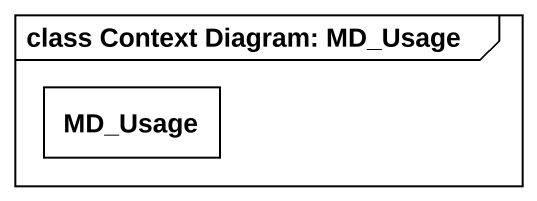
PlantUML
@startuml
mainframe class Context Diagram: MD_Usage
hide circle
hide empty members
class MD_Usage #FFFFFF
@enduml
